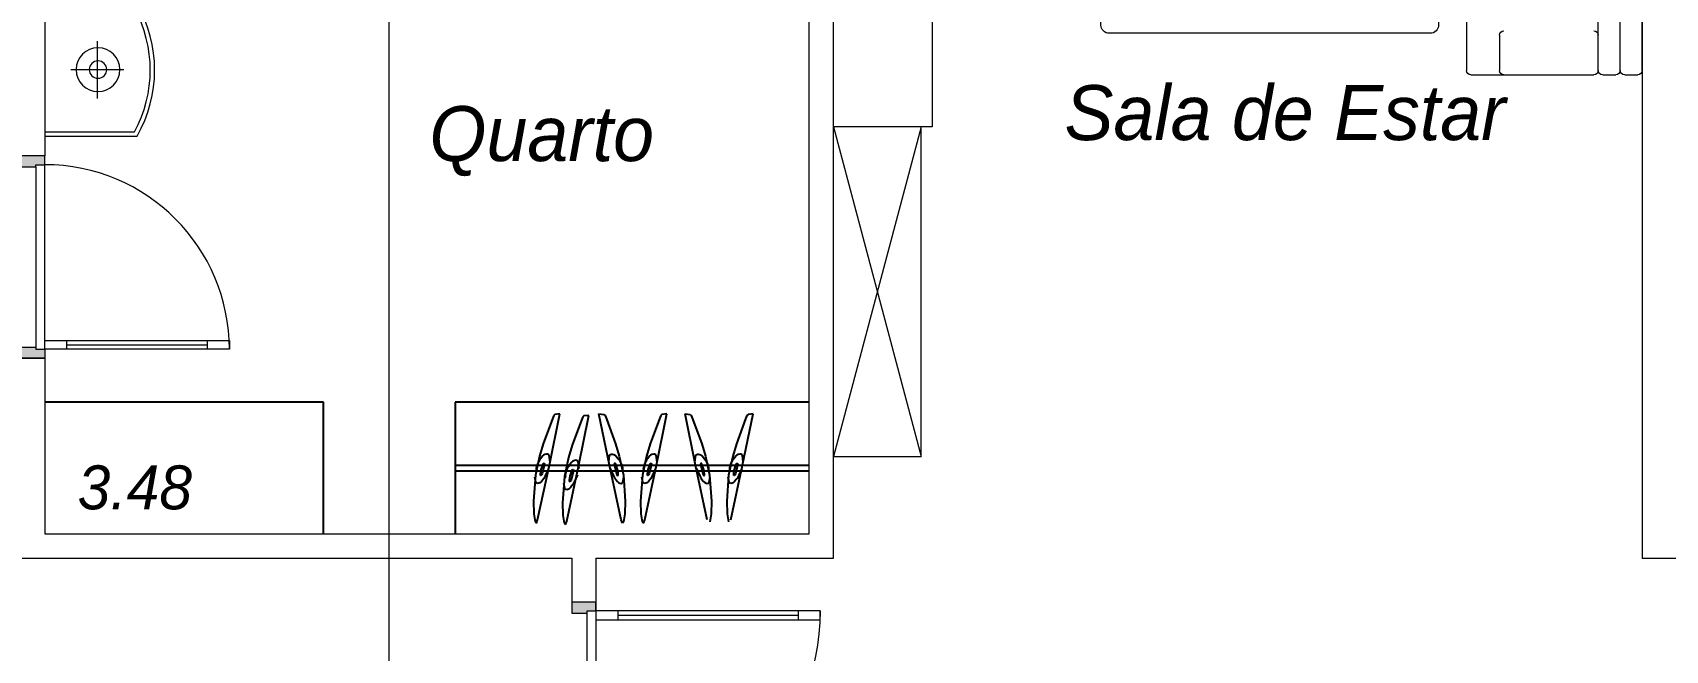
# Model space of a CAD drawing. Header units: millimetres. Extents: x 485872 to 486142, y -52344 to -52207.
# Drawn here: x 485905.66 to 485913.09, y -52259.22 to -52256.41 of the extents above; entities that cross this region are included whole.
import ezdxf

# ---------------------------------------------------------------- set-up
doc = ezdxf.new("R2010")
doc.units = ezdxf.units.MM
doc.header["$LTSCALE"] = 15
doc.header["$PDMODE"] = 2
doc.header["$PDSIZE"] = -10
doc.linetypes.add('DASHDOTX2', pattern=[50.8, 25.4, -12.7, 0, -12.7])
for name, color, linetype in [('3', 252, 'Continuous'), ('7', 7, 'Continuous'), ('Akira01', 7, 'Continuous')]:
    doc.layers.add(name, color=color, linetype=linetype)
doc.styles.get("Standard").update_dxf_attribs({"font": ''})
doc.styles.get('Standard').set_extended_font_data('Flux Architect', italic=True)
doc.dimstyles.new('Sem Linha', dxfattribs={"dimtxt": 0.2, "dimasz": 0.15, "dimexe": 100, "dimexo": 300, "dimgap": 0, "dimtad": 1, "dimjust": 1, "dimzin": 0, "dimdsep": 46, "dimtxsty": 'Standard', "dimblk": 'ARCHTICK', "dimcen": 0, "dimdle": 100, "dimse1": 1, "dimse2": 1, "dimsd1": 1, "dimsd2": 1, "dimclrd": 4, "dimclrt": 2, "dimadec": 0, "dimazin": 0, "dimtfac": 1, "dimtofl": 0, "dimtmove": 0, "dimatfit": 3, "dimfxl": 1, "dimtfillclr": 1, "dimtolj": 1, "dimtzin": 0, "dimarcsym": 1})

# ---------------------------------------------------------------- blocks, each defined once
blk = doc.blocks.new('A$C23E60F59')
at = {"layer": '3', "lineweight": 13}
for p, q in [((2747.6, 2525.3), (2747.6, 2284.9)), ((2879.2, 2405.1), (2618.7, 2405.1))]:
    blk.add_line(p, q, dxfattribs=at)
blk.add_lwpolyline([(3030, 2644.6), (3030, 2236.3, -0.256108), (2470, 2236.3), (2470, 2644.6)], format="xyb", dxfattribs=at)
blk.add_circle((2747.6, 2402.3), 39.6, dxfattribs=at)
at = {"layer": '7', "lineweight": 13}
blk.add_line((2450, 2644.6), (3050, 2644.6), dxfattribs=at)
blk.add_lwpolyline([(3050, 2644.6), (3050, 2224.6, -0.266667), (2450, 2224.6), (2450, 2644.6)], format="xyb", dxfattribs=at)
blk.add_circle((2747.6, 2402.3), 99.6, dxfattribs=at)
blk = doc.blocks.new('In door')
at = {"lineweight": 13}
h = blk.add_hatch(color=256, dxfattribs=at)
h.dxf.hatch_style = 1
h.paths.add_polyline_path([(49482.7, 73979.5), (49482.7, 74019.5), (49442.7, 74019.5), (49442.7, 74029.5), (49372.7, 74029.5), (49372.7, 73979.5)])
h.paths.add_polyline_path([(49372.7, 74899.5), (49372.7, 74849.5), (49442.7, 74849.5), (49442.7, 74859.5), (49482.7, 74859.5), (49482.7, 74899.5)])
for points in [[(49482.7, 74899.5), (49372.7, 74899.5), (49372.7, 74849.5), (49442.7, 74849.5), (49442.7, 74859.5), (49482.7, 74859.5)], [(49482.7, 73979.5), (49372.7, 73979.5), (49372.7, 74029.5), (49442.7, 74029.5), (49442.7, 74019.5), (49482.7, 74019.5)]]:
    blk.add_lwpolyline(points, close=True, dxfattribs=at)
for points in [[(49482.7, 74899.5), (49372.7, 74899.5)], [(49482.7, 73979.5), (49372.7, 73979.5)]]:
    blk.add_lwpolyline(points, dxfattribs=at)
at = {"color": 15, "lineweight": 13}
for points in [[(49442.7, 74849.5), (49442.7, 74029.5)], [(49482.7, 74019.5), (49482.7, 74859.5)], [(49582.7, 74019.5), (49582.7, 74059.5)], [(50222.7, 74019.5), (50222.7, 74059.5)], [(49582.7, 74039.5), (50222.7, 74039.5)]]:
    blk.add_lwpolyline(points, dxfattribs=at)
blk.add_lwpolyline([(49482.7, 74019.5), (49482.7, 74059.5), (50322.7, 74059.5), (50322.7, 74019.5)], close=True, dxfattribs=at)
at = {"lineweight": 13}
blk.add_arc((49482.6, 74019.5), 840, 0.01204, 90.01204, dxfattribs=at)
blk = doc.blocks.new('Main Door')
at = {"lineweight": 13}
h = blk.add_hatch(color=256, dxfattribs=at)
h.dxf.hatch_style = 1
h.paths.add_polyline_path([(45062.7, 76126.3), (45062.7, 76166.3), (45022.7, 76166.3), (45022.7, 76176.3), (44952.7, 76176.3), (44952.7, 76126.3)])
h.paths.add_polyline_path([(44952.7, 77176.3), (45022.7, 77176.3), (45022.7, 77186.3), (45062.7, 77186.3), (45062.7, 77226.3), (44952.7, 77226.3)])
for points in [[(45062.7, 77226.3), (44952.7, 77226.3), (44952.7, 77176.3), (45022.7, 77176.3), (45022.7, 77186.3), (45062.7, 77186.3)], [(45062.7, 76126.3), (44952.7, 76126.3), (44952.7, 76176.3), (45022.7, 76176.3), (45022.7, 76166.3), (45062.7, 76166.3)]]:
    blk.add_lwpolyline(points, close=True, dxfattribs=at)
at = {"color": 15, "lineweight": 13}
for points in [[(45022.7, 77176.3), (45022.7, 76176.3)], [(45062.7, 76166.3), (45062.7, 77186.3)], [(45162.7, 76166.3), (45162.7, 76206.3)], [(45982.7, 76166.3), (45982.7, 76206.3)], [(45162.7, 76186.3), (45982.7, 76186.3)]]:
    blk.add_lwpolyline(points, dxfattribs=at)
blk.add_lwpolyline([(45062.7, 76166.3), (45062.7, 76206.3), (46082.7, 76206.3), (46082.7, 76166.3)], close=True, dxfattribs=at)
at = {"lineweight": 13}
blk.add_arc((45062.7, 76166.3), 1020, 0, 90, dxfattribs=at)
blk = doc.blocks.new('sofaa')
at = {"lineweight": 9}
for p, q in [((103312.4, 83053.5), (103312.4, 84613.5)), ((103332.4, 84633.5), (103892.4, 84633.5)), ((103462.4, 84453.5), (103462.4, 84613.5)), ((103912.4, 84613.5), (103912.4, 84453.5)), ((103932.4, 84633.5), (103992.4, 84633.5)), ((104012.4, 84613.5), (104012.4, 82153.5)), ((104032.4, 84633.5), (104092.4, 84633.5)), ((104112.4, 84613.5), (104112.4, 82153.5)), ((103912.4, 84453.5), (103912.4, 82313.5))]:
    blk.add_line(p, q, dxfattribs=at)
at = {"color": 0, "lineweight": 9}
blk.add_lwpolyline([(101649.8, 84407.5), (101649.8, 82369.5, 0.414214), (101687.2, 82332.1), (103148.4, 82332.1, 0.414214), (103185.8, 82369.5), (103185.8, 84407.5, 0.414214), (103148.4, 84444.9), (101687.2, 84444.9, 0.414214)], format="xyb", close=True, dxfattribs=at)
at = {"lineweight": 9}
for centre, start, end in [((103332.4, 84613.5), 90, 180), ((103482.4, 84613.5), 90, 180), ((103892.4, 84613.5), 0, 90), ((103932.4, 84613.5), 90, 180), ((103992.4, 84613.5), 0, 90), ((104032.4, 84613.5), 90, 180), ((104092.4, 84613.5), 0, 90), ((103482.4, 84453.5), 180, 270), ((103892.4, 84453.5), 270, 0)]:
    blk.add_arc(centre, 20, start, end, dxfattribs=at)
blk = doc.blocks.new('*D320')
at = {"layer": 'Defpoints', "color": 0, "linetype": 'Continuous', "lineweight": 13, "transparency": 16777216}
for p in [(486057.2998, -52258.5803), (486053.8223, -52258.6886), (486057.2998, -52258.6886)]:
    blk.add_point(p, dxfattribs=at)
at = {"color": 2, "linetype": 'Continuous', "lineweight": 13, "transparency": 16777216, "insert": (486054.2321, -52258.4781), "char_height": 0.2, "attachment_point": 5}
blk.add_mtext('\\A1;3.48', dxfattribs=at)
blk = doc.blocks.new('_ArchTick')
at = {"color": 0, "const_width": 0.15}
blk.add_lwpolyline([(-0.5, -0.5), (0.5, 0.5)], dxfattribs=at)

msp = doc.modelspace()

# ---------------------------------------------------------------- linework, layer by layer
at = {"color": 6, "linetype": 'DASHDOTX2', "lineweight": 13}
msp.add_line((485907.2813, -52266.7986), (485907.2813, -52250.1986), dxfattribs=at)
at = {"lineweight": 13}
for points in [[(485905.6038, -52258.6886), (485905.6038, -52257.8886), (485905.7138, -52257.8886), (485905.7138, -52258.6886), (485909.1913, -52258.6886), (485909.1913, -52252.4186)], [(485909.3013, -52258.7986), (485909.3013, -52252.4186)], [(485909.3013, -52252.4186), (485912.9813, -52252.4186), (485912.9813, -52258.7986), (485914.2813, -52258.7986)], [(485905.7138, -52253.7286), (485905.7138, -52256.9686)], [(485909.3013, -52253.8361), (485909.7513, -52253.8361), (485909.7513, -52256.8361), (485909.3013, -52256.8361)], [(485904.0713, -52258.7986), (485908.1113, -52258.7986), (485908.1113, -52259.0486)], [(485908.2213, -52258.7986), (485909.3013, -52258.7986)], [(485908.2213, -52258.7986), (485908.2213, -52259.0786)]]:
    msp.add_lwpolyline(points, dxfattribs=at)
at = {"linetype": 'Continuous', "lineweight": 13}
for points in [[(485909.3013, -52258.3361), (485909.7013, -52258.3361), (485909.7013, -52256.8361), (485909.3013, -52256.8361)], [(485909.3013, -52256.8361), (485909.7013, -52258.3361)], [(485909.7013, -52256.8361), (485909.3013, -52258.3361)]]:
    msp.add_lwpolyline(points, dxfattribs=at)
at = {"layer": 'Akira01'}
for p, q in [((485906.5813, -52258.0886), (485905.7138, -52258.0886)), ((485906.9813, -52258.0886), (485905.7138, -52258.0886)), ((485906.9813, -52258.6886), (485906.9813, -52258.0886)), ((485908.6263, -52258.0886), (485907.5813, -52258.0886)), ((485907.5813, -52258.0886), (485907.5813, -52258.6886)), ((485909.1913, -52258.0886), (485907.5813, -52258.0886)), ((485907.5813, -52258.3761), (485909.1913, -52258.3761)), ((485907.5813, -52258.4011), (485909.1913, -52258.4011))]:
    msp.add_line(p, q, dxfattribs=at)
at = {"layer": 'Akira01', "color": 252}
for p, q in [((485908.0231, -52258.1648), (485907.9815, -52258.278)), ((485908.0097, -52258.3753), (485908.0573, -52258.1428)), ((485908.0293, -52258.1501), (485908.0231, -52258.1648)), ((485908.0347, -52258.1452), (485908.0293, -52258.1501)), ((485908.0573, -52258.1428), (485908.0347, -52258.1452)), ((485908.1551, -52258.1712), (485908.1135, -52258.2843)), ((485908.1417, -52258.3817), (485908.1893, -52258.1491)), ((485908.1613, -52258.1565), (485908.1551, -52258.1712)), ((485908.1667, -52258.1516), (485908.1613, -52258.1565)), ((485908.1893, -52258.1491), (485908.1667, -52258.1516)), ((485908.2347, -52258.1428), (485908.2573, -52258.1452)), ((485908.2823, -52258.3753), (485908.2347, -52258.1428)), ((485908.2573, -52258.1452), (485908.2627, -52258.1501)), ((485908.2627, -52258.1501), (485908.2689, -52258.1648)), ((485908.2689, -52258.1648), (485908.3105, -52258.278)), ((485908.51, -52258.1648), (485908.4684, -52258.278)), ((485908.4966, -52258.3753), (485908.5442, -52258.1428)), ((485908.5162, -52258.1501), (485908.51, -52258.1648)), ((485908.5216, -52258.1452), (485908.5162, -52258.1501)), ((485908.5442, -52258.1428), (485908.5216, -52258.1452)), ((485908.6268, -52258.1428), (485908.6494, -52258.1452)), ((485908.6744, -52258.3753), (485908.6268, -52258.1428)), ((485908.6494, -52258.1452), (485908.6548, -52258.1501)), ((485908.6548, -52258.1501), (485908.661, -52258.1648)), ((485908.661, -52258.1648), (485908.7026, -52258.278)), ((485908.9021, -52258.1648), (485908.8605, -52258.278)), ((485908.8887, -52258.3753), (485908.9363, -52258.1428)), ((485908.9083, -52258.1501), (485908.9021, -52258.1648)), ((485908.9137, -52258.1452), (485908.9083, -52258.1501)), ((485908.9363, -52258.1428), (485908.9137, -52258.1452)), ((485907.9815, -52258.278), (485907.9646, -52258.3349)), ((485907.9895, -52258.327), (485907.9827, -52258.3306)), ((485907.9971, -52258.325), (485907.9895, -52258.327)), ((485908.0009, -52258.3252), (485907.9971, -52258.325)), ((485908.0071, -52258.328), (485908.0009, -52258.3252)), ((485908.0086, -52258.3307), (485908.0071, -52258.328)), ((485908.1135, -52258.2843), (485908.0966, -52258.3412)), ((485908.2834, -52258.3307), (485908.2849, -52258.328)), ((485908.2849, -52258.328), (485908.2911, -52258.3252)), ((485908.2911, -52258.3252), (485908.2949, -52258.325)), ((485908.2949, -52258.325), (485908.3026, -52258.327)), ((485908.3026, -52258.327), (485908.3093, -52258.3306)), ((485908.3105, -52258.278), (485908.3274, -52258.3349)), ((485908.4684, -52258.278), (485908.4515, -52258.3349)), ((485908.4763, -52258.327), (485908.4696, -52258.3306)), ((485908.484, -52258.325), (485908.4763, -52258.327)), ((485908.4878, -52258.3252), (485908.484, -52258.325)), ((485908.494, -52258.328), (485908.4878, -52258.3252)), ((485908.4955, -52258.3307), (485908.494, -52258.328)), ((485908.6755, -52258.3307), (485908.677, -52258.328)), ((485908.677, -52258.328), (485908.6833, -52258.3252)), ((485908.6833, -52258.3252), (485908.687, -52258.325)), ((485908.687, -52258.325), (485908.6947, -52258.327)), ((485908.6947, -52258.327), (485908.7015, -52258.3306)), ((485908.7026, -52258.278), (485908.7195, -52258.3349)), ((485908.8605, -52258.278), (485908.8436, -52258.3349)), ((485908.8685, -52258.327), (485908.8617, -52258.3306)), ((485908.8761, -52258.325), (485908.8685, -52258.327)), ((485908.8799, -52258.3252), (485908.8761, -52258.325)), ((485908.8861, -52258.328), (485908.8799, -52258.3252)), ((485908.8876, -52258.3307), (485908.8861, -52258.328)), ((485907.9646, -52258.3349), (485907.9461, -52258.4204)), ((485907.9501, -52258.3888), (485907.95, -52258.3939)), ((485907.95, -52258.3939), (485907.9509, -52258.4015)), ((485907.952, -52258.3785), (485907.9501, -52258.3888)), ((485907.9509, -52258.4015), (485907.9512, -52258.402)), ((485907.9512, -52258.402), (485907.9517, -52258.4017)), ((485907.9582, -52258.3629), (485907.952, -52258.3785)), ((485907.9562, -52258.6237), (485908.0097, -52258.3753)), ((485907.9642, -52258.3527), (485907.9582, -52258.3629)), ((485907.9689, -52258.3461), (485907.9642, -52258.3527)), ((485907.9796, -52258.3333), (485907.9689, -52258.3461)), ((485907.9702, -52258.4062), (485907.9726, -52258.3961)), ((485907.9726, -52258.3961), (485907.9793, -52258.3762)), ((485907.9872, -52258.3711), (485907.9769, -52258.4148)), ((485907.9793, -52258.3762), (485907.9828, -52258.3676)), ((485907.9827, -52258.3306), (485907.9796, -52258.3333)), ((485907.9828, -52258.3676), (485907.9835, -52258.3671)), ((485907.9835, -52258.3671), (485907.9854, -52258.3668)), ((485907.9854, -52258.3668), (485907.9863, -52258.3675)), ((485907.9863, -52258.3675), (485907.987, -52258.3719)), ((485908.006, -52258.3905), (485907.9906, -52258.4241)), ((485908.0126, -52258.3617), (485908.0086, -52258.3307)), ((485908.0966, -52258.3412), (485908.078, -52258.4267)), ((485908.0901, -52258.3914), (485908.0839, -52258.4069)), ((485908.0882, -52258.6301), (485908.1417, -52258.3817)), ((485908.0961, -52258.3812), (485908.0901, -52258.3914)), ((485908.1009, -52258.3746), (485908.0961, -52258.3812)), ((485908.1115, -52258.3618), (485908.1009, -52258.3746)), ((485908.1191, -52258.3996), (485908.1089, -52258.4433)), ((485908.1112, -52258.4047), (485908.1148, -52258.3961)), ((485908.1146, -52258.3591), (485908.1115, -52258.3618)), ((485908.1214, -52258.3555), (485908.1146, -52258.3591)), ((485908.1148, -52258.3961), (485908.1154, -52258.3956)), ((485908.1154, -52258.3956), (485908.1174, -52258.3953)), ((485908.1174, -52258.3953), (485908.1182, -52258.396)), ((485908.1182, -52258.396), (485908.119, -52258.4004)), ((485908.1291, -52258.3535), (485908.1214, -52258.3555)), ((485908.1328, -52258.3537), (485908.1291, -52258.3535)), ((485908.1391, -52258.3565), (485908.1328, -52258.3537)), ((485908.1406, -52258.3592), (485908.1391, -52258.3565)), ((485908.1445, -52258.3902), (485908.1406, -52258.3592)), ((485908.2794, -52258.3617), (485908.2834, -52258.3307)), ((485908.3358, -52258.6237), (485908.2823, -52258.3753)), ((485908.2861, -52258.3905), (485908.3014, -52258.4241)), ((485908.3048, -52258.3711), (485908.3151, -52258.4148)), ((485908.3058, -52258.3675), (485908.305, -52258.3719)), ((485908.3066, -52258.3668), (485908.3058, -52258.3675)), ((485908.3085, -52258.3671), (485908.3066, -52258.3668)), ((485908.3092, -52258.3676), (485908.3085, -52258.3671)), ((485908.3127, -52258.3762), (485908.3092, -52258.3676)), ((485908.3093, -52258.3306), (485908.3124, -52258.3333)), ((485908.3124, -52258.3333), (485908.3231, -52258.3461)), ((485908.3194, -52258.3961), (485908.3127, -52258.3762)), ((485908.3219, -52258.4062), (485908.3194, -52258.3961)), ((485908.3231, -52258.3461), (485908.3278, -52258.3527)), ((485908.3274, -52258.3349), (485908.346, -52258.4204)), ((485908.3278, -52258.3527), (485908.3338, -52258.3629)), ((485908.3338, -52258.3629), (485908.34, -52258.3785)), ((485908.34, -52258.3785), (485908.3419, -52258.3888)), ((485908.3408, -52258.402), (485908.3403, -52258.4017)), ((485908.3411, -52258.4015), (485908.3408, -52258.402)), ((485908.342, -52258.3939), (485908.3411, -52258.4015)), ((485908.3419, -52258.3888), (485908.342, -52258.3939)), ((485908.4515, -52258.3349), (485908.4329, -52258.4204)), ((485908.437, -52258.3888), (485908.4369, -52258.3939)), ((485908.4369, -52258.3939), (485908.4378, -52258.4015)), ((485908.4389, -52258.3785), (485908.437, -52258.3888)), ((485908.4378, -52258.4015), (485908.4381, -52258.402)), ((485908.4381, -52258.402), (485908.4386, -52258.4017)), ((485908.445, -52258.3629), (485908.4389, -52258.3785)), ((485908.4431, -52258.6237), (485908.4966, -52258.3753)), ((485908.4511, -52258.3527), (485908.445, -52258.3629)), ((485908.4558, -52258.3461), (485908.4511, -52258.3527)), ((485908.4665, -52258.3333), (485908.4558, -52258.3461)), ((485908.457, -52258.4062), (485908.4595, -52258.3961)), ((485908.4595, -52258.3961), (485908.4662, -52258.3762)), ((485908.4741, -52258.3711), (485908.4638, -52258.4148)), ((485908.4662, -52258.3762), (485908.4697, -52258.3676)), ((485908.4696, -52258.3306), (485908.4665, -52258.3333)), ((485908.4697, -52258.3676), (485908.4704, -52258.3671)), ((485908.4704, -52258.3671), (485908.4723, -52258.3668)), ((485908.4723, -52258.3668), (485908.4731, -52258.3675)), ((485908.4731, -52258.3675), (485908.4739, -52258.3719)), ((485908.4928, -52258.3905), (485908.4775, -52258.4241)), ((485908.4994, -52258.3617), (485908.4955, -52258.3307)), ((485908.6716, -52258.3617), (485908.6755, -52258.3307)), ((485908.7279, -52258.6237), (485908.6744, -52258.3753)), ((485908.6782, -52258.3905), (485908.6935, -52258.4241)), ((485908.697, -52258.3711), (485908.7072, -52258.4148)), ((485908.6979, -52258.3675), (485908.6971, -52258.3719)), ((485908.6987, -52258.3668), (485908.6979, -52258.3675)), ((485908.7007, -52258.3671), (485908.6987, -52258.3668)), ((485908.7013, -52258.3676), (485908.7007, -52258.3671)), ((485908.7048, -52258.3762), (485908.7013, -52258.3676)), ((485908.7015, -52258.3306), (485908.7045, -52258.3333)), ((485908.7045, -52258.3333), (485908.7152, -52258.3461)), ((485908.7115, -52258.3961), (485908.7048, -52258.3762)), ((485908.714, -52258.4062), (485908.7115, -52258.3961)), ((485908.7152, -52258.3461), (485908.7199, -52258.3527)), ((485908.7195, -52258.3349), (485908.7381, -52258.4204)), ((485908.7199, -52258.3527), (485908.726, -52258.3629)), ((485908.726, -52258.3629), (485908.7322, -52258.3785)), ((485908.7322, -52258.3785), (485908.734, -52258.3888)), ((485908.7329, -52258.402), (485908.7324, -52258.4017)), ((485908.7332, -52258.4015), (485908.7329, -52258.402)), ((485908.7341, -52258.3939), (485908.7332, -52258.4015)), ((485908.734, -52258.3888), (485908.7341, -52258.3939)), ((485908.8436, -52258.3349), (485908.8251, -52258.4204)), ((485908.8292, -52258.3888), (485908.829, -52258.3939)), ((485908.829, -52258.3939), (485908.8299, -52258.4015)), ((485908.831, -52258.3785), (485908.8292, -52258.3888)), ((485908.8299, -52258.4015), (485908.8302, -52258.402)), ((485908.8302, -52258.402), (485908.8307, -52258.4017)), ((485908.8372, -52258.3629), (485908.831, -52258.3785)), ((485908.8352, -52258.6237), (485908.8887, -52258.3753)), ((485908.8432, -52258.3527), (485908.8372, -52258.3629)), ((485908.8479, -52258.3461), (485908.8432, -52258.3527)), ((485908.8586, -52258.3333), (485908.8479, -52258.3461)), ((485908.8492, -52258.4062), (485908.8516, -52258.3961)), ((485908.8516, -52258.3961), (485908.8583, -52258.3762)), ((485908.8662, -52258.3711), (485908.8559, -52258.4148)), ((485908.8583, -52258.3762), (485908.8618, -52258.3676)), ((485908.8617, -52258.3306), (485908.8586, -52258.3333)), ((485908.8618, -52258.3676), (485908.8625, -52258.3671)), ((485908.8625, -52258.3671), (485908.8644, -52258.3668)), ((485908.8644, -52258.3668), (485908.8653, -52258.3675)), ((485908.8653, -52258.3675), (485908.866, -52258.3719)), ((485908.885, -52258.3905), (485908.8696, -52258.4241)), ((485908.8916, -52258.3617), (485908.8876, -52258.3307)), ((485907.9461, -52258.4204), (485907.9373, -52258.54)), ((485907.9479, -52258.4531), (485907.9435, -52258.43)), ((485907.9497, -52258.4563), (485907.9479, -52258.4531)), ((485907.9518, -52258.458), (485907.9497, -52258.4563)), ((485907.9562, -52258.4596), (485907.9518, -52258.458)), ((485907.962, -52258.458), (485907.9562, -52258.4596)), ((485907.9659, -52258.4557), (485907.962, -52258.458)), ((485907.9733, -52258.4493), (485907.9659, -52258.4557)), ((485907.969, -52258.4162), (485907.9702, -52258.4062)), ((485907.9692, -52258.4212), (485907.969, -52258.4162)), ((485907.9696, -52258.422), (485907.9692, -52258.4212)), ((485907.9714, -52258.4233), (485907.9696, -52258.422)), ((485907.9726, -52258.4232), (485907.9714, -52258.4233)), ((485907.9759, -52258.4178), (485907.9726, -52258.4232)), ((485907.9805, -52258.4412), (485907.9733, -52258.4493)), ((485907.9769, -52258.4148), (485907.9759, -52258.4178)), ((485907.9843, -52258.4357), (485907.9805, -52258.4412)), ((485907.9906, -52258.4241), (485907.9843, -52258.4357)), ((485908.078, -52258.4267), (485908.0693, -52258.5463)), ((485908.0798, -52258.4816), (485908.0754, -52258.4585)), ((485908.0821, -52258.4173), (485908.082, -52258.4224)), ((485908.082, -52258.4224), (485908.0829, -52258.43)), ((485908.0839, -52258.4069), (485908.0821, -52258.4173)), ((485908.0829, -52258.43), (485908.0832, -52258.4305)), ((485908.0832, -52258.4305), (485908.0837, -52258.4302)), ((485908.1053, -52258.4778), (485908.0978, -52258.4842)), ((485908.101, -52258.4447), (485908.1021, -52258.4347)), ((485908.1011, -52258.4497), (485908.101, -52258.4447)), ((485908.1015, -52258.4505), (485908.1011, -52258.4497)), ((485908.1034, -52258.4518), (485908.1015, -52258.4505)), ((485908.1021, -52258.4347), (485908.1046, -52258.4246)), ((485908.1045, -52258.4517), (485908.1034, -52258.4518)), ((485908.1078, -52258.4463), (485908.1045, -52258.4517)), ((485908.1046, -52258.4246), (485908.1112, -52258.4047)), ((485908.1124, -52258.4697), (485908.1053, -52258.4778)), ((485908.1089, -52258.4433), (485908.1078, -52258.4463)), ((485908.1163, -52258.4642), (485908.1124, -52258.4697)), ((485908.1226, -52258.4526), (485908.1163, -52258.4642)), ((485908.1379, -52258.419), (485908.1226, -52258.4526)), ((485908.3014, -52258.4241), (485908.3077, -52258.4357)), ((485908.3077, -52258.4357), (485908.3116, -52258.4412)), ((485908.3116, -52258.4412), (485908.3187, -52258.4493)), ((485908.3151, -52258.4148), (485908.3162, -52258.4178)), ((485908.3162, -52258.4178), (485908.3194, -52258.4232)), ((485908.3187, -52258.4493), (485908.3262, -52258.4557)), ((485908.3194, -52258.4232), (485908.3206, -52258.4233)), ((485908.3206, -52258.4233), (485908.3224, -52258.422)), ((485908.323, -52258.4162), (485908.3219, -52258.4062)), ((485908.3224, -52258.422), (485908.3228, -52258.4212)), ((485908.3228, -52258.4212), (485908.323, -52258.4162)), ((485908.3262, -52258.4557), (485908.3301, -52258.458)), ((485908.3301, -52258.458), (485908.3358, -52258.4596)), ((485908.3358, -52258.4596), (485908.3403, -52258.458)), ((485908.3403, -52258.458), (485908.3423, -52258.4563)), ((485908.3423, -52258.4563), (485908.3441, -52258.4531)), ((485908.3441, -52258.4531), (485908.3485, -52258.43)), ((485908.346, -52258.4204), (485908.3547, -52258.54)), ((485908.4329, -52258.4204), (485908.4242, -52258.54)), ((485908.4347, -52258.4531), (485908.4304, -52258.43)), ((485908.4366, -52258.4563), (485908.4347, -52258.4531)), ((485908.4386, -52258.458), (485908.4366, -52258.4563)), ((485908.4431, -52258.4596), (485908.4386, -52258.458)), ((485908.4488, -52258.458), (485908.4431, -52258.4596)), ((485908.4527, -52258.4557), (485908.4488, -52258.458)), ((485908.4602, -52258.4493), (485908.4527, -52258.4557)), ((485908.4559, -52258.4162), (485908.457, -52258.4062)), ((485908.4561, -52258.4212), (485908.4559, -52258.4162)), ((485908.4565, -52258.422), (485908.4561, -52258.4212)), ((485908.4583, -52258.4233), (485908.4565, -52258.422)), ((485908.4595, -52258.4232), (485908.4583, -52258.4233)), ((485908.4627, -52258.4178), (485908.4595, -52258.4232)), ((485908.4673, -52258.4412), (485908.4602, -52258.4493)), ((485908.4638, -52258.4148), (485908.4627, -52258.4178)), ((485908.4712, -52258.4357), (485908.4673, -52258.4412)), ((485908.4775, -52258.4241), (485908.4712, -52258.4357)), ((485908.6935, -52258.4241), (485908.6998, -52258.4357)), ((485908.6998, -52258.4357), (485908.7037, -52258.4412)), ((485908.7037, -52258.4412), (485908.7108, -52258.4493)), ((485908.7072, -52258.4148), (485908.7083, -52258.4178)), ((485908.7083, -52258.4178), (485908.7116, -52258.4232)), ((485908.7108, -52258.4493), (485908.7183, -52258.4557)), ((485908.7116, -52258.4232), (485908.7127, -52258.4233)), ((485908.7127, -52258.4233), (485908.7146, -52258.422)), ((485908.7151, -52258.4162), (485908.714, -52258.4062)), ((485908.7146, -52258.422), (485908.715, -52258.4212)), ((485908.715, -52258.4212), (485908.7151, -52258.4162)), ((485908.7183, -52258.4557), (485908.7222, -52258.458)), ((485908.7222, -52258.458), (485908.7279, -52258.4596)), ((485908.7279, -52258.4596), (485908.7324, -52258.458)), ((485908.7324, -52258.458), (485908.7345, -52258.4563)), ((485908.7345, -52258.4563), (485908.7363, -52258.4531)), ((485908.7363, -52258.4531), (485908.7407, -52258.43)), ((485908.7381, -52258.4204), (485908.7468, -52258.54)), ((485908.8251, -52258.4204), (485908.8164, -52258.54)), ((485908.8269, -52258.4531), (485908.8225, -52258.43)), ((485908.8287, -52258.4563), (485908.8269, -52258.4531)), ((485908.8308, -52258.458), (485908.8287, -52258.4563)), ((485908.8352, -52258.4596), (485908.8308, -52258.458)), ((485908.841, -52258.458), (485908.8352, -52258.4596)), ((485908.8449, -52258.4557), (485908.841, -52258.458)), ((485908.8523, -52258.4493), (485908.8449, -52258.4557)), ((485908.848, -52258.4162), (485908.8492, -52258.4062)), ((485908.8482, -52258.4212), (485908.848, -52258.4162)), ((485908.8486, -52258.422), (485908.8482, -52258.4212)), ((485908.8504, -52258.4233), (485908.8486, -52258.422)), ((485908.8516, -52258.4232), (485908.8504, -52258.4233)), ((485908.8549, -52258.4178), (485908.8516, -52258.4232)), ((485908.8595, -52258.4412), (485908.8523, -52258.4493)), ((485908.8559, -52258.4148), (485908.8549, -52258.4178)), ((485908.8633, -52258.4357), (485908.8595, -52258.4412)), ((485908.8696, -52258.4241), (485908.8633, -52258.4357)), ((485907.9373, -52258.54), (485907.9389, -52258.5974)), ((485908.0693, -52258.5463), (485908.0708, -52258.6037)), ((485908.0816, -52258.4848), (485908.0798, -52258.4816)), ((485908.0837, -52258.4865), (485908.0816, -52258.4848)), ((485908.0882, -52258.4881), (485908.0837, -52258.4865)), ((485908.0939, -52258.4865), (485908.0882, -52258.4881)), ((485908.0978, -52258.4842), (485908.0939, -52258.4865)), ((485908.3547, -52258.54), (485908.3531, -52258.5974)), ((485908.4242, -52258.54), (485908.4258, -52258.5974)), ((485908.7468, -52258.54), (485908.7453, -52258.5974)), ((485908.8164, -52258.54), (485908.8179, -52258.5974)), ((485907.9389, -52258.5974), (485907.9452, -52258.6338)), ((485907.9503, -52258.6396), (485907.9562, -52258.6237)), ((485908.0708, -52258.6037), (485908.0771, -52258.6402)), ((485908.3417, -52258.6396), (485908.3358, -52258.6237)), ((485908.3531, -52258.5974), (485908.3468, -52258.6338)), ((485908.4258, -52258.5974), (485908.4321, -52258.6338)), ((485908.4372, -52258.6396), (485908.4431, -52258.6237)), ((485908.7453, -52258.5974), (485908.7389, -52258.6338)), ((485908.8179, -52258.5974), (485908.8242, -52258.6338)), ((485907.9452, -52258.6338), (485907.9503, -52258.6396)), ((485908.0771, -52258.6402), (485908.0823, -52258.646)), ((485908.0823, -52258.646), (485908.0882, -52258.6301)), ((485908.3468, -52258.6338), (485908.3417, -52258.6396)), ((485908.4321, -52258.6338), (485908.4372, -52258.6396))]:
    msp.add_line(p, q, dxfattribs=at)

# ---------------------------------------------------------------- block references
at = {"lineweight": 13, "xscale": -0.001, "yscale": 0.001, "zscale": 0.001, "rotation": 180}
for name, p in [('sofaa', (485808.8689, -52171.9662)), ('Main Door', (485863.1586, -52182.8723))]:
    msp.add_blockref(name, p, dxfattribs=at)
at = {"xscale": -0.001, "yscale": 0.001, "zscale": 0.001, "rotation": 89.99999999999999}
msp.add_blockref('A$C23E60F59', (485908.3584, -52253.8286), dxfattribs=at)
at = {"lineweight": 13, "xscale": 0.001, "yscale": 0.001, "zscale": 0.001}
msp.add_blockref('In door', (485856.2311, -52331.8682), dxfattribs=at)

# ---------------------------------------------------------------- texts
at = {"lineweight": 13, "char_height": 0.25}
for s, width, heights, insert, attachment_point in [('Sala de Estar', 2.442773, [0], (485912.3597, -52256.6469), 3), ('Quarto', 1.009996, [0.3564], (485907.4634, -52256.7424), 1)]:
    msp.add_mtext_dynamic_manual_height_columns(s, width=width, gutter_width=0.0125, heights=heights, dxfattribs=dict(at, insert=insert, attachment_point=attachment_point))

# ---------------------------------------------------------------- dimensions: what is measured, and where the dimension line sits
at = {"linetype": 'Continuous', "lineweight": 13}
dim = msp.add_linear_dim(base=(485909.1913, -52258.5803), p1=(485905.7138, -52258.6886), p2=(485909.1913, -52258.6886), dimstyle='Sem Linha', dxfattribs=at)
dim.commit()
dim.dimension.update_dxf_attribs({"geometry": '*D320', "text_midpoint": (485906.1236, -52258.4781), "insert": (-148.1085, 0)})

doc.saveas('drawing.dxf')
